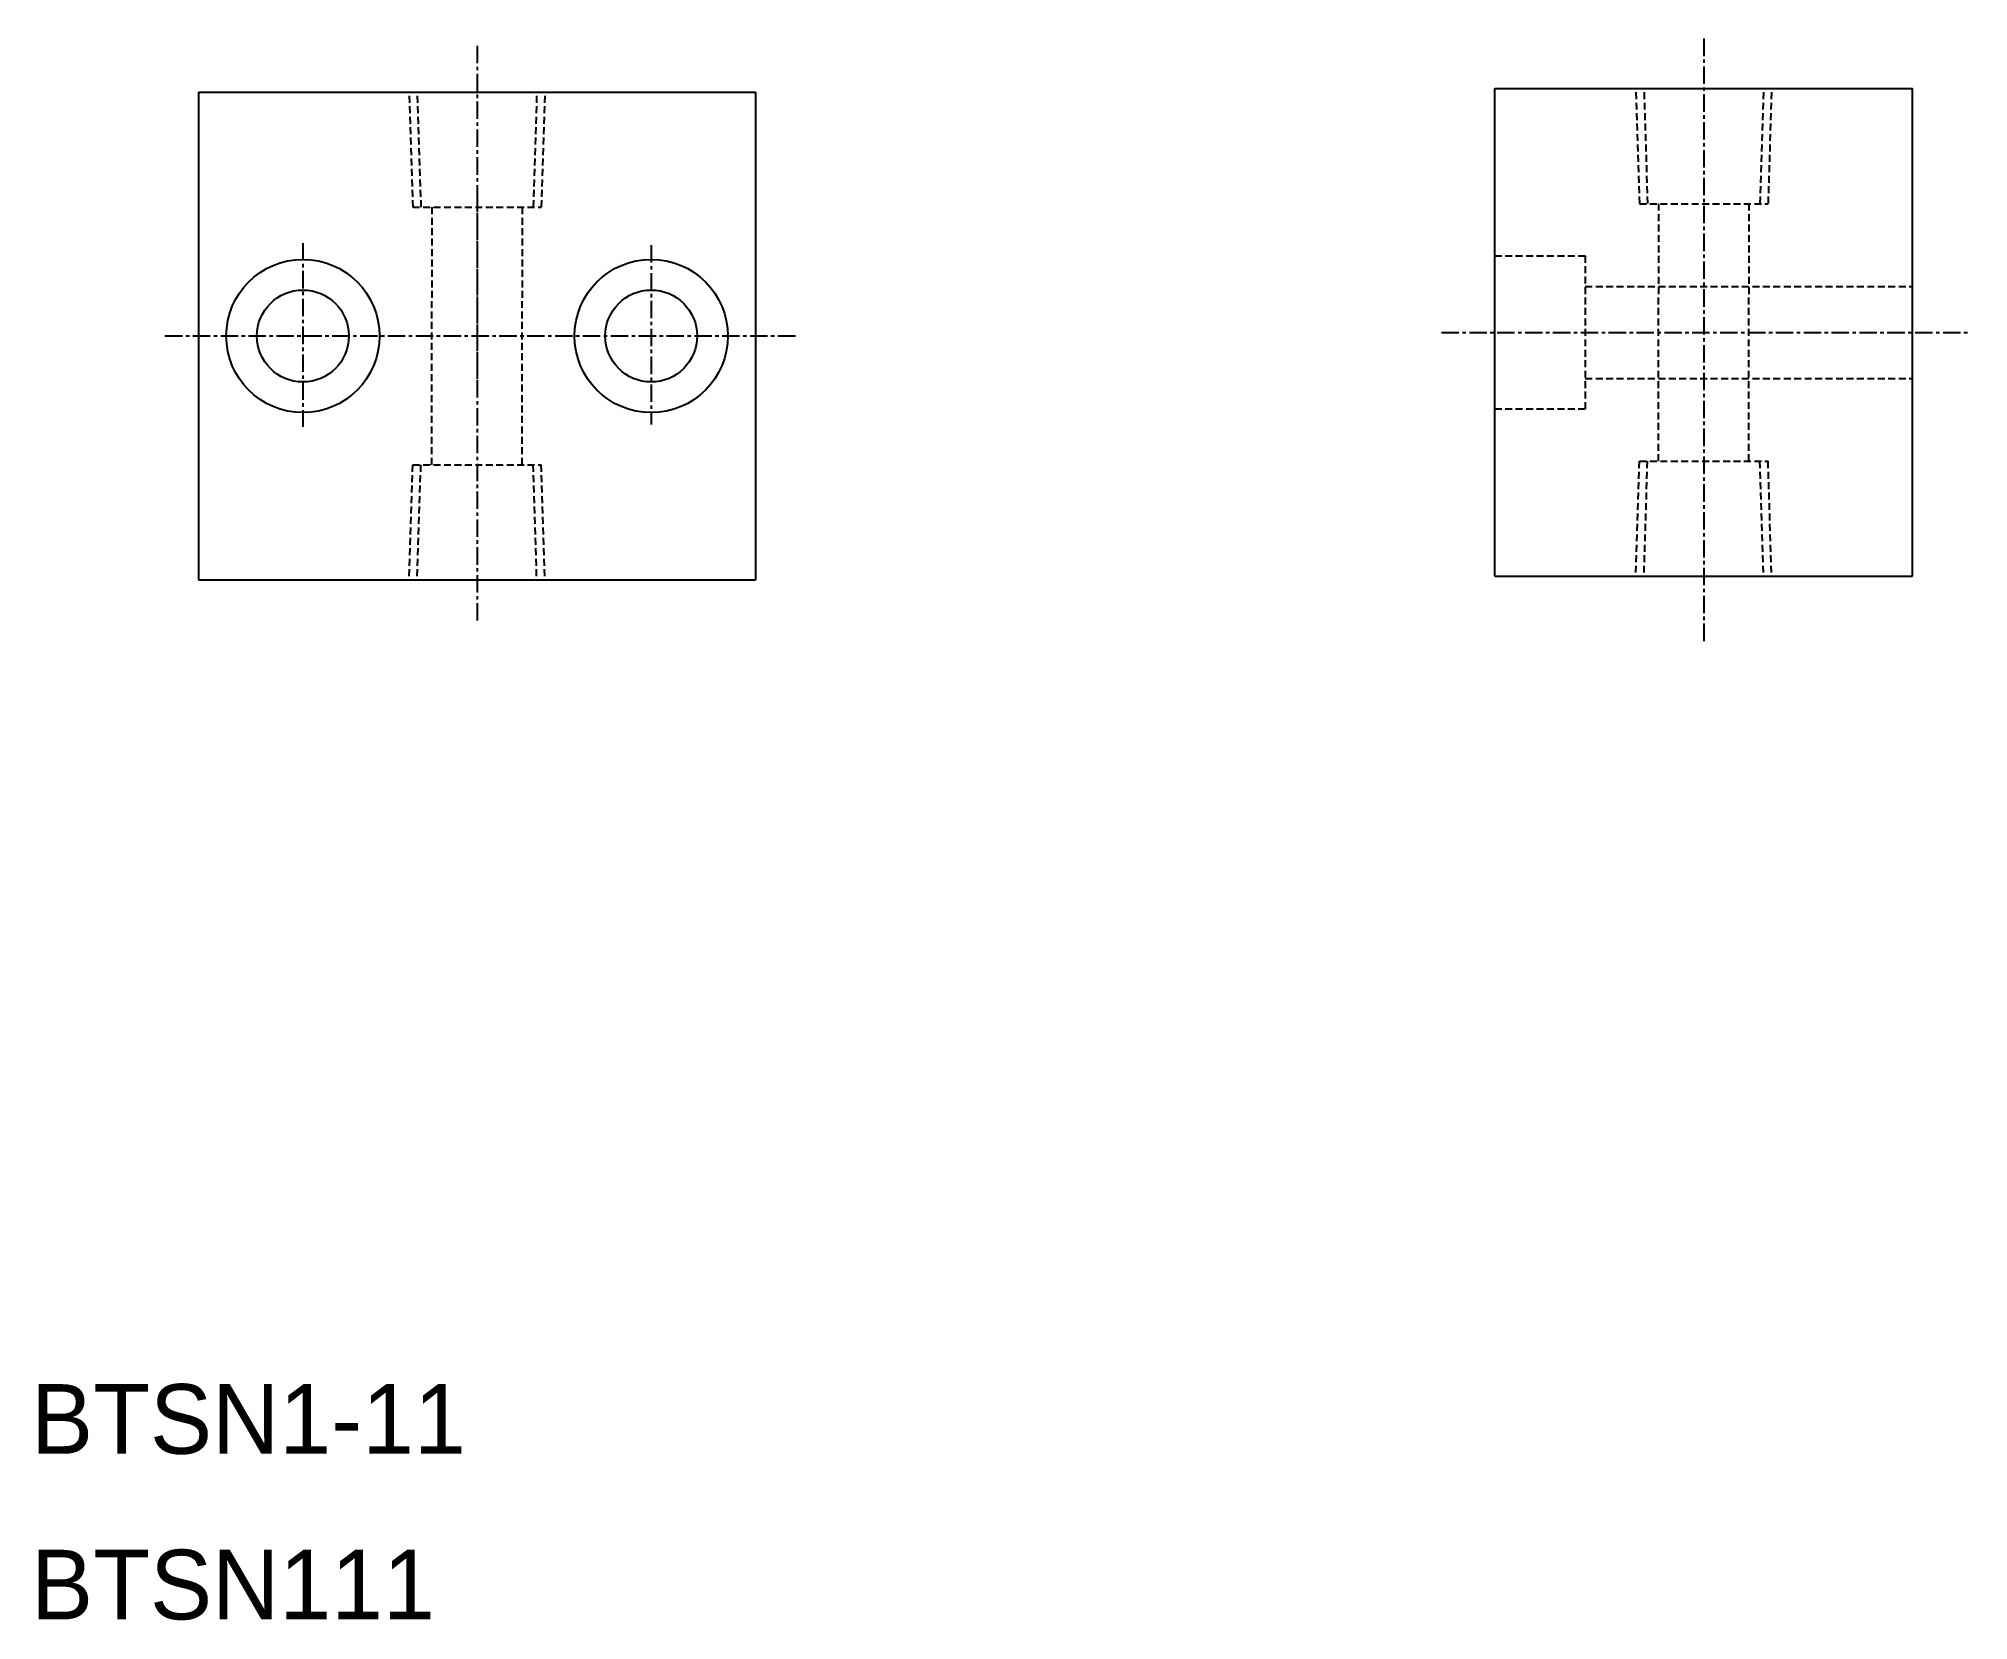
# Model space of a CAD drawing. Extents: x 1311 to 1449, y 3443 to 3556.
import ezdxf

# ---------------------------------------------------------------- set-up
doc = ezdxf.new("R2010")
doc.units = 0
doc.linetypes.add('CENTER', pattern=[2, 1.25, -0.25, 0.25, -0.25])
doc.linetypes.add('DASHED', pattern=[0.75, 0.5, -0.25])
doc.layers.get('0').update_dxf_attribs({"linetype": 'CONTINUOUS'})
doc.layers.add('CENTER', color=1, linetype='CENTER')

msp = doc.modelspace()

# ---------------------------------------------------------------- linework, layer by layer
at = {"color": 7, "linetype": 'CONTINUOUS'}
for p, q in [((1322.41, 3552.28), (1362.41, 3552.28)), ((1322.41, 3552.28), (1322.41, 3517.28)), ((1362.41, 3552.28), (1362.41, 3517.28)), ((1415.46, 3552.54), (1445.46, 3552.54)), ((1415.46, 3517.54), (1415.46, 3552.54)), ((1445.46, 3517.54), (1445.46, 3552.54)), ((1322.41, 3517.28), (1362.41, 3517.28)), ((1415.46, 3517.54), (1445.46, 3517.54)), ((1415.46, 3517.54), (1445.46, 3517.54))]:
    msp.add_line(p, q, dxfattribs=at)
for p, q in [((1332.41, 3552.28), (1332.41, 3552.28)), ((1342.41, 3552.28), (1342.41, 3552.28))]:
    msp.add_line(p, q)
at = {"color": 3, "linetype": 'DASHED'}
for p, q in [((1337.54, 3552.02), (1337.79, 3544.02)), ((1338.12, 3552.02), (1338.38, 3544.02)), ((1346.69, 3552.02), (1346.44, 3544.02)), ((1347.27, 3552.02), (1347.02, 3544.02)), ((1425.6, 3552.28), (1425.85, 3544.28)), ((1426.18, 3552.28), (1426.43, 3544.28)), ((1434.75, 3552.28), (1434.49, 3544.28)), ((1435.33, 3552.28), (1435.08, 3544.28)), ((1337.79, 3544.02), (1347.02, 3544.02)), ((1339.16, 3544.02), (1339.16, 3537.28)), ((1345.66, 3544.02), (1345.66, 3537.28)), ((1425.85, 3544.28), (1435.08, 3544.28)), ((1427.21, 3544.28), (1427.21, 3537.54)), ((1433.71, 3544.28), (1433.71, 3537.54)), ((1415.46, 3540.54), (1421.96, 3540.54)), ((1421.96, 3540.54), (1421.96, 3529.54)), ((1421.96, 3538.34), (1445.46, 3538.34)), ((1339.16, 3525.54), (1339.16, 3537.28)), ((1345.66, 3525.54), (1345.66, 3537.28)), ((1427.21, 3525.79), (1427.21, 3537.54)), ((1433.71, 3525.79), (1433.71, 3537.54)), ((1421.96, 3531.74), (1445.46, 3531.74)), ((1415.46, 3529.54), (1421.96, 3529.54)), ((1337.54, 3517.54), (1337.79, 3525.54)), ((1337.79, 3525.54), (1347.02, 3525.54)), ((1338.12, 3517.54), (1338.38, 3525.54)), ((1346.69, 3517.54), (1346.44, 3525.54)), ((1347.27, 3517.54), (1347.02, 3525.54)), ((1425.6, 3517.79), (1425.85, 3525.79)), ((1425.85, 3525.79), (1435.08, 3525.79)), ((1426.18, 3517.79), (1426.43, 3525.79)), ((1434.75, 3517.79), (1434.49, 3525.79)), ((1435.33, 3517.79), (1435.08, 3525.79))]:
    msp.add_line(p, q, dxfattribs=at)
at = {"color": 7, "linetype": 'CONTINUOUS'}
for centre, radius in [((1329.91, 3534.78), 5.5), ((1354.91, 3534.78), 5.5), ((1329.91, 3534.78), 3.3), ((1354.91, 3534.78), 3.3)]:
    msp.add_circle(centre, radius, dxfattribs=at)
at = {"layer": 'CENTER', "color": 1, "linetype": 'CENTER'}
for p, q in [((1430.46, 3556.13), (1430.46, 3512.67)), ((1342.41, 3555.61), (1342.41, 3514.28)), ((1342.41, 3544.93), (1342.41, 3530.96)), ((1329.91, 3541.45), (1329.91, 3528.27)), ((1354.91, 3541.3), (1354.91, 3528.43)), ((1320.01, 3534.78), (1365.46, 3534.78)), ((1411.64, 3535.04), (1449.46, 3535.04))]:
    msp.add_line(p, q, dxfattribs=at)

# ---------------------------------------------------------------- texts
at = {"color": 7, "linetype": 'CONTINUOUS'}
for s, p in [('BTSN1-11', (1310.39, 3454.53)), ('BTSN111', (1310.39, 3442.64))]:
    msp.add_text(s, height=5, dxfattribs=at).set_placement(p)

doc.saveas('drawing.dxf')
